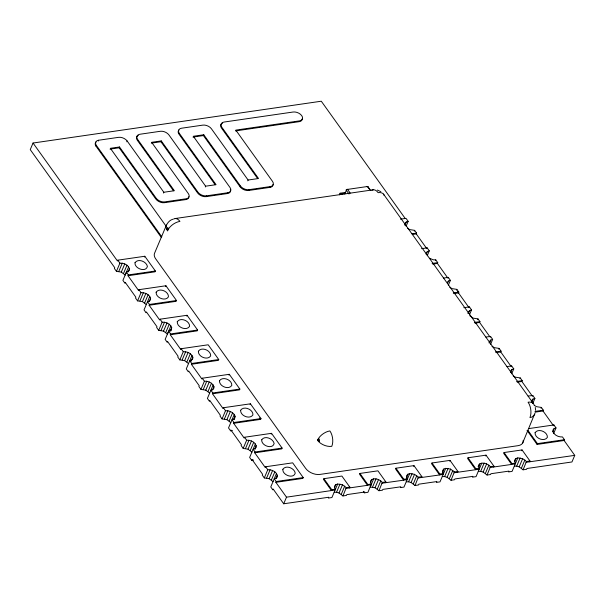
<?xml version="1.0" encoding="UTF-8"?>
<svg xmlns="http://www.w3.org/2000/svg" width="605" height="605" viewBox="0 0 605 605"><rect width="100%" height="100%" fill="white"/><g stroke="black" fill="none" stroke-linecap="round" stroke-linejoin="round"><path stroke-width="0.91" d="M323.879 478.676L331.797 489.74L331.464 490.542L323.539 479.478L323.879 478.676L341.893 476.059L349.819 487.123L346.294 487.638L342.498 484.779L337.658 484.023L331.911 497.544L328.409 498.051L328.749 497.249L283.707 503.783L286.498 497.181L275.865 482.321L302.886 478.396L303.226 477.595L292.661 462.84L265.64 466.757L265.3 467.559L254.743 452.805L281.764 448.887L282.104 448.086L271.539 433.331L244.518 437.249L244.178 438.05L233.621 423.296L260.642 419.371L260.982 418.569L250.417 403.815L223.396 407.732L223.056 408.541L212.499 393.779L239.52 389.862L239.86 389.06L229.295 374.306L202.274 378.223L201.934 379.025L191.377 364.27L218.397 360.346L218.738 359.544L208.18 344.789L181.152 348.707L180.812 349.516L170.255 334.754L197.275 330.837L197.616 330.035L187.058 315.281L160.03 319.198L159.69 320L149.132 305.245L176.153 301.32L176.494 300.519L165.936 285.764L138.908 289.689L138.568 290.491L128.01 275.729L155.031 271.811L155.372 271.01L144.814 256.255L117.786 260.173L119.911 263.145C123.753 262.857 128.169 264.809 129.47 268.643L129.326 270.284L128.237 271.524L126.377 272.174L122.906 280.38L124.955 283.246L125.296 282.437L135.86 297.199L135.52 298L137.569 300.866L142.409 301.623L146.312 304.58M138.908 289.689L141.033 292.654C144.875 292.374 149.291 294.325 150.592 298.159L150.448 299.793L149.359 301.033L147.499 301.683L149.473 304.444L149.132 305.245M170.875 330.95L171.714 327.668C170.413 323.834 165.997 321.883 162.155 322.17L160.03 319.198M181.152 348.707L183.277 351.679C187.119 351.399 191.535 353.35 192.836 357.184L192.692 358.818L191.603 360.058L189.743 360.709L191.717 363.469L191.377 364.27M202.274 378.223L204.399 381.195C208.241 380.908 212.657 382.859 213.958 386.693L213.815 388.334L212.726 389.575L210.865 390.217L212.839 392.978L212.499 393.779M234.241 419.484L235.08 416.21C233.78 412.376 229.363 410.424 225.521 410.704L223.396 407.732M255.363 449.001L256.202 445.719C254.902 441.884 250.485 439.933 246.643 440.221L244.518 437.249M276.485 478.51L277.324 475.235C276.024 471.401 271.607 469.45 267.765 469.73L265.64 466.757M405.07 224.856L405.214 223.215L406.303 221.974L408.163 221.332L406.038 218.36L400.45 219.169M426.192 254.365L426.336 252.731L427.425 251.491L429.285 250.841L427.16 247.868L421.572 248.678M468.436 313.39L468.58 311.757L469.669 310.516L471.529 309.866L469.404 306.894L463.816 307.703M489.558 342.906L489.702 341.265L490.791 340.025L492.651 339.375L490.526 336.41L485.868 337.083M468.005 457.766L475.923 468.83L475.59 469.631L467.665 458.567L468.005 457.766L486.019 455.149L493.945 466.221L490.421 466.727C487.97 463.808 483.531 462.076 479.916 463.77L478.827 465.003L479.16 469.23L454.052 472.762L454.385 471.953L457.909 471.446L449.991 460.375L431.978 462.991L431.637 463.793L439.555 474.864L439.895 474.055L431.978 462.991M510.68 372.415L510.824 370.782L511.913 369.542L513.774 368.891L511.648 365.919L506.99 366.6M531.795 401.932L531.946 400.291L533.035 399.05L534.896 398.4L532.771 395.436L528.112 396.109M173.658 219.018A10.981 6.133 81.7 0 1 179.927 221.4A10.981 6.179 -35.6 0 0 167.532 230.724L167.91 227.926M522.561 443.246L535.115 412.769M166.746 228.297L167.532 230.724L168.334 228.183M405.153 218.397L321.293 101.216L33.041 143.03L30.25 149.632L114.738 267.682L114.398 268.484L116.447 271.35L121.287 272.106L125.19 275.063L128.653 266.858M161.437 237.606L96.059 146.251L96.392 145.45A6.587 4.008 22.9 0 1 98.63 140.239L118.572 137.343A6.587 4.008 22.9 0 1 127.148 140.988L163.834 192.254L163.494 193.055M98.29 141.041L98.63 140.239M188.858 196.708A6.587 4.008 22.9 0 1 185.758 199.597L164.431 202.69A6.587 4.008 22.9 0 1 155.856 199.053L119.17 147.786L119.51 146.985L110.375 148.308L166.125 226.217M126.808 141.789L127.148 140.988M230.323 189.509A6.587 4.008 22.9 0 1 227.45 193.547L206.207 196.633A6.587 4.008 22.9 0 1 197.638 192.987L160.945 141.729L161.285 140.92L151.643 142.319L188.337 193.585A6.587 4.008 22.9 0 1 186.098 198.795L164.772 201.888A6.587 4.008 22.9 0 1 156.196 198.243L119.51 146.985M117.786 260.173L117.453 260.974L33.041 143.03M116.447 271.35L119.911 263.145M118.799 271.388L122.27 263.183M121.287 272.106L124.759 263.901M123.533 273.399L126.997 265.194M128.086 271.932L129.47 268.643M128.01 275.729L128.351 274.927L126.377 272.174M144.474 257.057L144.814 256.255M273.029 184.495A6.587 4.008 22.9 0 1 269.928 187.391L248.685 190.469A6.587 4.008 22.9 0 1 240.117 186.824L203.424 135.565L203.764 134.764L193.335 136.276L230.021 187.535A6.587 4.008 22.9 0 1 227.79 192.745L227.45 193.547M172.917 219.237C169.945 219.986 167.782 222.481 166.435 225.128L154.57 253.208A10.981 6.685 22.9 0 0 155.666 258.804L305.631 468.346A10.981 6.685 22.9 0 0 319.924 474.418L518.092 445.666A10.981 6.685 22.9 0 0 523.219 440.311M137.569 300.866L141.033 292.654M139.921 300.904L143.393 292.691M142.409 301.623L145.881 293.41M144.655 302.908L148.119 294.703M149.775 296.367L144.028 309.889L146.077 312.755L146.418 311.953L156.982 326.708L156.642 327.509L158.691 330.375L163.531 331.132L167.434 334.089L170.897 325.883M149.208 301.441L150.592 298.159M205.276 186.99L205.617 186.189L168.924 134.93A6.587 4.008 22.9 0 0 160.355 131.285L139.906 134.25A6.587 4.008 22.9 0 0 137.668 139.46L174.361 190.726L163.834 192.254M165.596 286.566L165.936 285.764M206.207 196.633L206.547 195.831L227.79 192.745M158.691 330.375L162.155 322.17M161.043 330.413L164.515 322.208M163.531 331.132L167.003 322.926M165.778 332.425L169.241 324.22M171.57 329.309L170.481 330.549L168.621 331.192L165.15 339.405L167.199 342.264L167.54 341.462L178.104 356.224L177.764 357.026L179.814 359.892L184.654 360.648L188.556 363.605M170.33 330.95L171.714 327.668M170.255 334.754L170.595 333.952L168.621 331.192M240.117 186.824L240.457 186.022L203.764 134.764M186.718 316.082L187.058 315.281M247.755 180.834L248.095 180.025L211.41 128.767A6.587 4.008 22.9 0 0 202.834 125.122L181.591 128.207A6.587 4.008 22.9 0 0 179.36 133.418L216.046 184.676L205.617 186.189M248.685 190.469L249.026 189.667L270.269 186.582A6.587 4.008 22.9 0 0 272.507 181.371L235.814 130.113L299.505 120.871A6.587 4.008 22.9 0 0 301.736 115.661A6.587 4.008 22.9 0 0 293.168 112.016L224.077 122.044A6.587 4.008 22.9 0 0 221.838 127.254L258.524 178.513L248.095 180.025M179.814 359.892L183.277 351.679M182.165 359.922L185.637 351.717M184.654 360.648L188.125 352.435M186.9 361.934L190.363 353.728M192.019 355.392L186.272 368.914L188.321 371.78L188.662 370.978L199.226 385.733L198.886 386.534L200.936 389.401L205.776 390.157L209.678 393.114M191.104 361.283L192.836 357.184M269.928 187.391L270.269 186.582M200.936 389.401L204.399 381.195M203.288 389.439L206.759 381.233M205.776 390.157L209.247 381.952M208.022 391.45L211.485 383.245M213.141 384.909L207.394 398.43L209.443 401.289L209.784 400.487L220.349 415.249L220.008 416.051L222.058 418.91L226.898 419.673L230.8 422.63M212.574 389.975L213.958 386.693M228.962 375.108L229.295 374.306M222.058 418.91L225.521 410.704M224.41 418.947L227.881 410.742M226.898 419.673L230.369 411.461M229.144 420.959L232.607 412.754M234.264 414.417L228.516 427.939L230.565 430.805L232.433 430.533M233.696 419.492L235.08 416.21M233.621 423.296L233.961 422.494L231.98 419.734L233.848 419.083L234.937 417.843M230.565 430.805L230.906 430.004L241.463 444.758L241.13 445.56L243.18 448.426L248.02 449.182L251.922 452.139M250.084 404.616L250.417 403.815M339.382 194.825L340.055 193.222L345.637 192.413M340.055 193.222L340.691 194.107L344.721 193.373L340.577 193.971M243.18 448.426L246.643 440.221M245.532 448.464L248.995 440.258M248.02 449.182L251.483 440.977M250.266 450.475L253.729 442.27M255.386 443.934L249.638 457.456L251.688 460.314L253.555 460.05M254.818 449.001L256.202 445.719M254.743 452.805L255.076 452.003L253.102 449.243L254.97 448.6L256.059 447.36M251.688 460.314L252.028 459.513L262.585 474.275L262.252 475.076L264.302 477.935L269.142 478.699L273.036 481.656M271.206 434.133L271.539 433.331M264.302 477.935L267.765 469.73M266.654 477.973L270.117 469.767M269.142 478.699L272.605 470.486M271.388 479.984L274.851 471.779M276.508 473.443L270.76 486.964L272.81 489.831L273.15 489.029L283.707 503.783M275.94 478.517L277.324 475.235M275.865 482.321L276.198 481.519L274.224 478.759L276.092 478.109L277.181 476.869M404.919 225.264L406.303 221.974M406.091 226.247L408.163 221.332M414.289 231.155L414.629 230.354L409.782 229.597L407.543 228.304M427.16 247.868L426.82 248.67L416.263 233.916L416.603 233.114L414.629 230.354M426.381 253.949L427.425 251.491M427.213 255.756L429.285 250.841M334.406 487.955L335.79 484.673L337.658 484.023M334.187 492.236L336.539 492.273L340.01 484.06M435.411 260.672L435.751 259.87L433.392 259.832L429.414 258.252M359.914 473.443L367.832 484.514L367.492 485.316L359.574 474.244L359.914 473.443L377.928 470.834L385.846 481.898L382.322 482.412C379.872 479.493 375.44 477.761 371.825 479.447L370.736 480.688L370.585 482.321L371.357 484L367.938 492.319L364.444 492.825L364.777 492.024L346.763 494.64L346.423 495.442L342.929 495.949L339.027 492.992L342.498 484.779M443.624 278.058L448.282 277.385L447.942 278.187L437.385 263.432L437.725 262.623L435.751 259.87M341.273 494.277L344.737 486.072M342.929 495.949L346.294 487.638M349.478 487.925L349.819 487.123M447.503 283.465L448.547 281L450.407 280.357L448.282 277.385M448.335 285.273L450.407 280.357M370.434 482.73L371.825 479.447M373.686 478.797L370.222 487.002L375.062 487.759L378.957 490.723L382.458 490.209L382.799 489.407L400.812 486.798L400.472 487.6L403.974 487.093L409.714 473.571L414.561 474.328L418.358 477.186L421.882 476.672L413.956 465.608L395.942 468.217L395.602 469.019L403.527 480.09L403.86 479.289L395.942 468.217M372.574 487.04L376.038 478.835M456.533 290.181L456.866 289.379L452.026 288.623L449.787 287.33M375.062 487.759L378.526 479.553M456.866 289.379L458.847 292.139L458.507 292.941L453.848 293.614M377.301 489.052L380.772 480.846M378.957 490.723L382.322 482.412M385.506 482.699L385.846 481.898M469.064 307.695L469.404 306.894M467.884 313.398L468.58 311.757M468.625 312.974L469.669 310.516M469.457 314.781L471.529 309.866M406.469 477.504L407.853 474.222L409.714 473.571M407.853 474.222L406.764 475.462L407.097 479.689L381.989 483.214M413.623 466.41L413.956 465.608M406.25 481.777L408.602 481.814L412.073 473.609M477.655 319.697L477.988 318.895L473.148 318.139L469.805 315.734M454.385 471.953L450.589 469.102L445.749 468.346L440.001 481.867L436.507 482.374L436.84 481.572L418.826 484.181L418.486 484.983L414.992 485.49L411.09 482.533L414.561 474.328M489.657 336.471L479.629 322.457L479.962 321.648L477.988 318.895M413.336 483.826L416.8 475.621M414.992 485.49L418.358 477.186M421.541 477.474L421.882 476.672M490.186 337.212L490.526 336.41M489.006 342.906L489.702 341.265M489.748 342.49L490.791 340.025M490.579 344.298L492.651 339.375M442.497 472.278L443.889 468.996L445.749 468.346M443.889 468.996L442.799 470.229L443.132 474.456L418.017 477.988M449.651 461.184L449.991 460.375M442.285 476.551L444.637 476.589L448.101 468.383M498.777 349.206L499.11 348.404L494.27 347.648L492.031 346.355M481.777 463.12L476.037 476.634L472.535 477.148L472.876 476.339L454.862 478.956L454.521 479.757L451.02 480.264L447.125 477.307L450.589 469.102M510.779 365.987L500.751 351.966L501.084 351.165L499.11 348.404M449.364 478.6L452.835 470.395M451.02 480.264L454.052 472.762M457.569 472.248L457.909 471.446M511.308 366.721L511.648 365.919M510.87 371.999L511.913 369.542M511.694 373.807L513.774 368.891M478.139 466.644L478.827 465.003M478.532 467.052L479.916 463.77M485.686 455.951L486.019 455.149M478.313 471.325L480.665 471.363L484.136 463.158M519.899 378.722L520.232 377.921L515.392 377.165L513.146 375.871M504.041 452.54L511.959 463.604L511.618 464.406L503.7 453.342L504.041 452.54L522.055 449.923L529.972 460.995L526.448 461.502L522.652 458.651L517.812 457.894L512.064 471.408L508.571 471.915L508.903 471.113L490.889 473.73L490.549 474.532L487.055 475.038L483.153 472.082L486.624 463.876M532.771 395.436L532.43 396.237L521.873 381.475L522.206 380.674L520.232 377.921M485.399 473.375L488.863 465.162M487.055 475.038L490.421 466.727M493.604 467.022L493.945 466.221M531.644 402.333L533.035 399.05M532.816 403.316L534.896 398.4M514.56 461.827L515.952 458.537L517.812 457.894M521.714 450.725L522.055 449.923M541.014 408.231L541.354 407.43L536.514 406.673L534.268 405.38M514.348 466.1L516.7 466.137L520.164 457.932M528.732 428.597L553.893 424.944L556.018 427.916L554.157 428.567L553.068 429.8L552.917 431.441C554.218 435.275 558.634 437.226 562.476 436.946L564.45 439.699L564.11 440.5L574.75 455.368L571.959 461.97L526.925 468.504L526.584 469.306L523.083 469.813L519.188 466.856L522.652 458.651M553.893 424.944L553.552 425.746L542.995 410.992L543.328 410.19L541.354 407.43M521.427 468.149L524.898 459.936M523.083 469.813L526.448 461.502M529.632 461.796L529.972 460.995M564.11 440.5L537.089 444.425L537.429 443.624L527.923 430.344M552.766 431.849L554.157 428.567M553.59 433.656L556.018 427.916M366.638 186.393L366.532 186.582A1.097 0.665 22.9 0 1 367.053 186.612M534.775 414.501L532.105 416.996L529.957 417.586A10.981 6.133 81.7 0 0 528.067 402.189A10.981 6.179 -35.6 0 1 534.17 405.07M447.458 282.24L448.547 281M335.79 484.673L334.701 485.913L334.557 487.547L335.321 489.226L331.797 489.74M515.952 458.537L514.863 459.777L514.711 461.418L515.483 463.097L511.959 463.604M319.349 441.529L317.496 440.266L319.001 438.708M319.425 440.833L317.496 440.266A10.981 6.179 -35.6 0 1 329.891 430.934A10.981 6.133 81.7 0 1 331.782 446.339A10.981 6.685 22.9 0 1 317.496 440.266L319.243 439.374M110.034 149.11L119.17 147.786M151.311 143.12L160.945 141.729M192.995 137.078L203.424 135.565M235.481 130.914L299.165 121.673A6.587 4.008 22.9 0 0 302.258 118.784M369.549 189.403L367.961 187.187A1.097 0.62 -35.6 0 0 367.401 186.514L347.58 189.388A1.097 0.62 -35.6 0 0 346.34 190.325L344.782 194.016A1.097 0.665 22.9 0 1 344.721 193.373M175.2 218.526L373.376 189.781M128.351 274.927L155.372 271.01M411.945 233.787L416.603 233.114M412.534 234.46L416.263 233.916M149.473 304.444L176.494 300.519M432.129 263.44L437.725 262.623M432.726 264.105L437.385 263.432M170.595 333.952L197.616 330.035M453.251 292.949L458.847 292.139M191.717 363.469L218.738 359.544M474.373 322.465L479.962 321.648M474.97 323.13L479.629 322.457M212.839 392.978L239.86 389.06M495.495 351.974L501.084 351.165M496.092 352.639L500.751 351.966M233.961 422.494L260.982 418.569M516.617 381.49L522.206 380.674M517.207 382.156L521.873 381.475M255.076 452.003L282.104 448.086M534.941 411.408L543.328 410.19M535.538 412.073L542.995 410.992M276.198 481.519L303.226 477.595M537.429 443.624L564.45 439.699M367.832 484.514L371.357 484M403.86 479.289L407.384 478.774M439.895 474.055L443.42 473.549M475.923 468.83L479.447 468.323M286.498 497.181L334.988 490.027M345.954 488.439L371.016 484.802M490.08 467.529L515.142 463.899M526.108 462.303L574.75 455.368M317.496 440.266L319.387 440.1M516.7 466.137L519.188 466.856M480.665 471.363L483.153 472.082M444.637 476.589L447.125 477.307M408.602 481.814L411.09 482.533M336.539 492.273L339.027 492.992M377.323 190.061L380.863 191.656M457.516 291.565L468.535 306.962M383.479 194.076L533.444 403.611M367.938 186.658L370.578 190.348M527.053 430.405L537.089 444.425M350.219 193.078L347.459 189.244L346.718 189.456A1.097 0.665 22.9 0 0 346.34 190.325L348.979 194.008M257.639 178.551L221.498 128.056A6.587 4.008 22.9 0 1 222.443 123.201M215.161 184.714L179.019 134.219A6.587 4.008 22.9 0 1 178.974 129.992M161.285 140.92L197.971 192.186A6.587 4.008 22.9 0 0 206.547 195.831M173.469 190.764L137.327 140.262A6.587 4.008 22.9 0 1 138.273 135.407M363.386 491.351L364.444 492.825M96.392 145.45L161.777 236.805M259.583 417.896L260.642 419.371M535.266 407.452L535.606 410.266M167.093 227.987L167.532 230.724L167.494 227.866M96.059 146.251A6.587 4.008 22.9 0 1 96.013 142.024M249.026 189.667A6.587 4.008 22.9 0 1 240.457 186.022M167.532 230.724A10.981 6.685 22.9 0 1 166.435 225.128M384.205 195.528A10.981 6.179 -35.6 0 0 378.102 192.647A10.981 6.133 81.7 0 0 371.833 190.272M367.575 186.832A1.097 0.665 22.9 0 1 367.961 187.187M344.653 193.532A1.097 0.665 22.9 0 1 345.092 193.305M135.013 262.699C134.212 268.476 145.934 272.787 147.416 266.397C146.455 261.534 138.061 258.093 135.013 262.699M156.135 292.207C155.644 297.721 165.316 301.729 168.432 296.904C168.924 291.391 159.251 287.39 156.135 292.207M177.257 321.724C176.766 327.237 186.438 331.238 189.554 326.413C190.046 320.907 180.373 316.899 177.257 321.724M198.379 351.233C197.888 356.746 207.56 360.754 210.676 355.929C211.168 350.416 201.495 346.415 198.379 351.233M219.502 380.749C219.01 386.262 228.682 390.263 231.798 385.438C232.29 379.932 222.617 375.924 219.502 380.749M240.624 410.258C240.147 415.779 249.759 419.749 252.92 414.954C253.412 409.441 243.739 405.441 240.624 410.258M261.746 439.774C260.944 445.552 272.666 449.863 274.148 443.473C273.218 438.64 264.74 435.139 261.746 439.774M282.86 469.283C282.104 475.001 293.493 479.296 295.248 473.155C294.559 468.172 285.915 464.648 282.86 469.283M535.085 432.696C534.593 438.209 544.266 442.21 547.381 437.385C547.865 431.879 538.2 427.871 535.085 432.696"/></g></svg>
